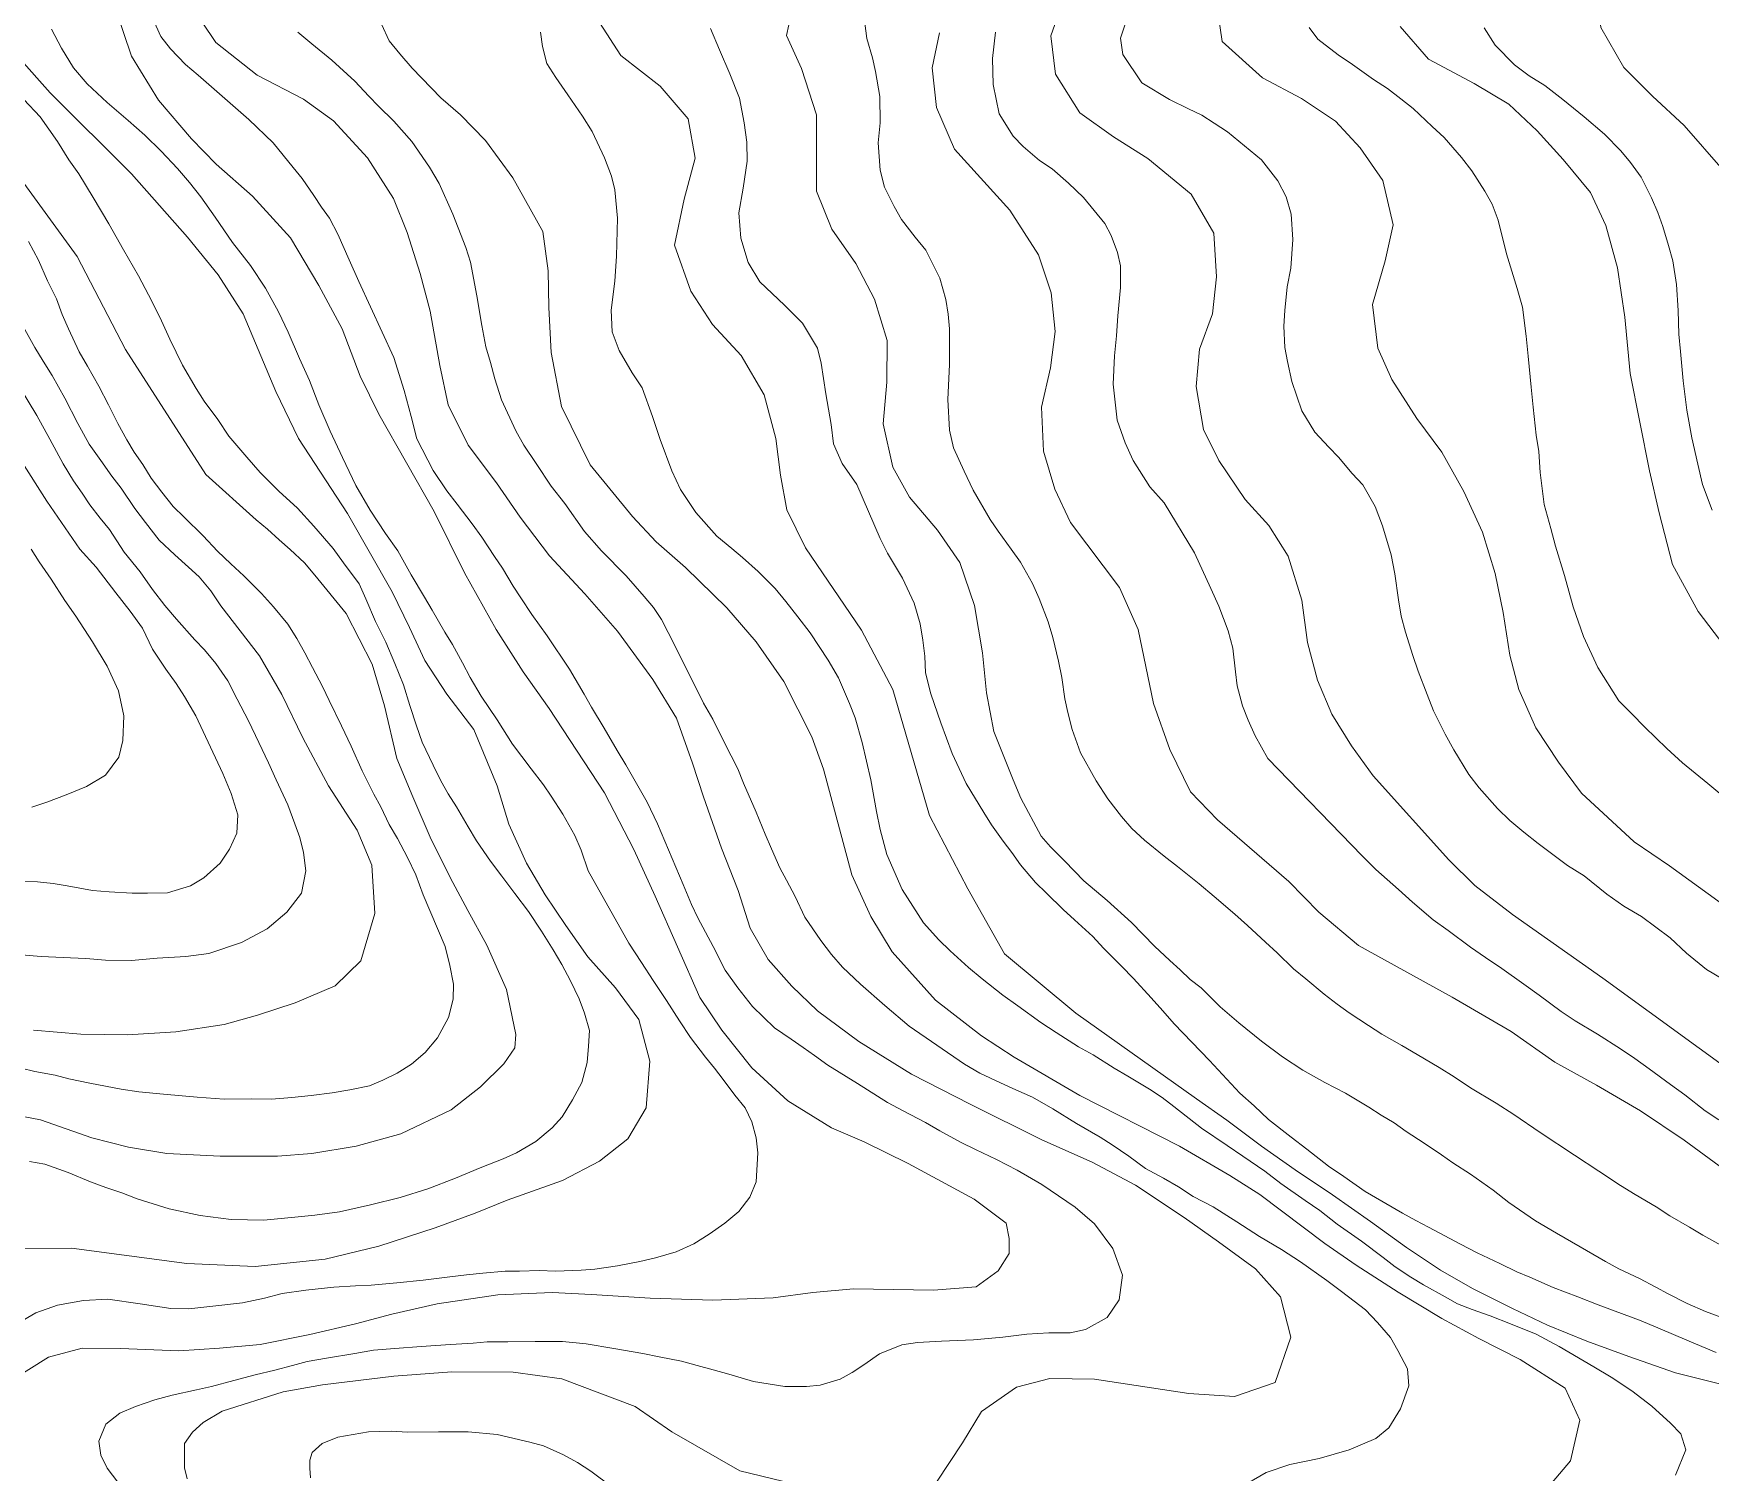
# Model space of a CAD drawing. Header units: metres. Extents: x 548946 to 557077, y 1838800 to 1845419.
# Drawn here: x 552234.7 to 552722, y 1841111.8 to 1841530.1 of the extents above; entities that cross this region are included whole.
import ezdxf

# ---------------------------------------------------------------- set-up
doc = ezdxf.new("R2010")
doc.units = ezdxf.units.M
doc.header["$LTSCALE"] = 28
doc.layers.add('1', color=7, linetype='Continuous', lineweight=13)
doc.layers.add('2', color=7, linetype='Continuous', lineweight=13)

msp = doc.modelspace()

# ---------------------------------------------------------------- linework, layer by layer
at = {"layer": '1'}
for points in [[(552726.79, 1841585.18), (552715.06, 1841575.6), (552703.32, 1841567.04), (552696.89, 1841560.75), (552693.05, 1841555.66), (552689.41, 1841548.78), (552688.67, 1841543.78), (552690.12, 1841531.89), (552696.86, 1841520.21), (552705.17, 1841511.93), (552714.41, 1841503.37), (552725.69, 1841490.38)], [(552456.23, 1841542.04), (552453.47, 1841529.56), (552457.91, 1841519.95), (552462.26, 1841506.45), (552462.25, 1841484.3), (552466.72, 1841473.26), (552473.66, 1841463.28), (552479.09, 1841452.88), (552482.76, 1841440.85), (552482.67, 1841428.79), (552481.56, 1841416.62), (552484.38, 1841404.11), (552489.24, 1841395.33), (552497.43, 1841385.74), (552503.91, 1841376.36), (552508.15, 1841363.88), (552510.45, 1841350.14), (552511.62, 1841338.49), (552513.78, 1841327.2), (552519.35, 1841313.18), (552521.65, 1841307.88), (552527.51, 1841296.76), (552530.24, 1841293.71), (552534.42, 1841289.53), (552539.97, 1841283.82), (552546.69, 1841278.12), (552553.76, 1841271.69), (552560.5, 1841264.82), (552564.94, 1841260.68), (552567.89, 1841257.91), (552570.85, 1841255.14), (552574.04, 1841252.67), (552579.55, 1841247.22), (552584.97, 1841242.54), (552591.51, 1841237.21), (552597.7, 1841232.63), (552603.54, 1841228.79), (552610, 1841225.15), (552616, 1841222.11), (552622.78, 1841217.99), (552626.33, 1841215.69), (552630.15, 1841213.43), (552633.59, 1841210.98), (552638.84, 1841207.59), (552643.84, 1841204.16)], [(552533.77, 1841539), (552530.3, 1841529.42), (552531.66, 1841518.3), (552538.74, 1841507.04), (552548.58, 1841500.1), (552558.48, 1841493.82), (552571.16, 1841483.44), (552577.73, 1841472.13), (552578.49, 1841459.39), (552577.36, 1841448.64), (552573.57, 1841438.37), (552572.58, 1841427.51), (552574.74, 1841415.06), (552579.12, 1841405.96), (552586.85, 1841394.64), (552593.65, 1841387.11), (552599.31, 1841378.15), (552603.31, 1841365.38), (552604.93, 1841353.13), (552607.84, 1841342.18), (552612.04, 1841332.29), (552617.73, 1841323.07), (552624.01, 1841314.32), (552646.02, 1841289.95), (552653.59, 1841282.5), (552664.5, 1841274), (552690.78, 1841255.54), (552732.2, 1841225.43)], [(552578.38, 1841539.68), (552580.09, 1841527.83), (552591.89, 1841517.22), (552603.17, 1841511.22), (552613.1, 1841504.68), (552620.18, 1841496.92), (552626.8, 1841487.42), (552629.79, 1841474.54), (552627.46, 1841464.05), (552623.82, 1841451.34), (552625.35, 1841438.69), (552629.47, 1841429.56), (552636.7, 1841418.19), (552644, 1841408.38), (552650.32, 1841397.03), (552655.77, 1841385.2), (552659.44, 1841373.17), (552661.75, 1841361.77), (552663.76, 1841349.43), (552666.3, 1841339.48), (552671.3, 1841328.25), (552677.84, 1841318.35), (552684.55, 1841309.26), (552699.85, 1841295.15), (552710.08, 1841288.13), (552745.57, 1841262.54)], [(552269.51, 1841534.19), (552271.7, 1841529.24), (552274.5, 1841525.67), (552278.85, 1841521.12), (552282.5, 1841518.05), (552289.55, 1841511.87), (552297.31, 1841505.13), (552304.3, 1841498.3), (552310.15, 1841491.19), (552312.78, 1841487.99), (552316.14, 1841483.05), (552318.39, 1841479.68), (552320.75, 1841476.45), (552323.16, 1841471.78), (552326.44, 1841464.35), (552329.19, 1841458.03), (552339.39, 1841435.92), (552342.42, 1841426.37), (552344.41, 1841418.78), (552346.13, 1841412.33), (552350.8, 1841403.12), (552354.81, 1841397.22), (552357.78, 1841393.28), (552362.15, 1841387.55), (552364.98, 1841383.73), (552368.7, 1841378.05), (552370.95, 1841374.67), (552374.08, 1841369.45), (552376.33, 1841366.07), (552379.55, 1841361.25), (552383.98, 1841355.01), (552390.41, 1841345.36), (552394.72, 1841338.06), (552396.89, 1841334.28), (552400.52, 1841328.2), (552404.33, 1841321.75), (552406.83, 1841317.49), (552410.67, 1841310.79), (552413.01, 1841306.64), (552416.02, 1841300.35), (552420.28, 1841290.3), (552423.45, 1841282.73), (552425.87, 1841276.89), (552427.79, 1841273.08), (552432.22, 1841264.75), (552435.69, 1841257.87), (552439.34, 1841252.7), (552443.68, 1841247.24), (552450.07, 1841241.11), (552454.92, 1841237.8), (552458.36, 1841235.35), (552461.66, 1841233.02), (552465.53, 1841230.24), (552474.17, 1841224.91), (552482.83, 1841219.33), (552487.45, 1841216.91)], [(552283.73, 1841533.44), (552287.72, 1841527.53), (552299.7, 1841518.05), (552313.18, 1841511), (552321.91, 1841504.71), (552331.77, 1841494.02), (552339.31, 1841482.16), (552343.26, 1841472.24), (552347.04, 1841460.36), (552349.94, 1841449.41), (552352.73, 1841433.66), (552355.17, 1841422.14), (552361, 1841410.48), (552369.22, 1841399.48), (552376.16, 1841389.5), (552384.66, 1841378.27), (552394.95, 1841367.23), (552404.45, 1841356.37), (552414.68, 1841342.35), (552421.51, 1841331.07), (552426.2, 1841317.99), (552429.36, 1841308.23), (552434.65, 1841293.28), (552439.51, 1841280.99), (552442.92, 1841270.1), (552448.21, 1841260.98), (552455.03, 1841253.19), (552462.57, 1841245.99), (552474.57, 1841237.09), (552489.86, 1841227.65), (552506.89, 1841218.92), (552527.74, 1841208.54), (552542.32, 1841202), (552554.98, 1841195.38), (552569.11, 1841185.94), (552579.09, 1841178.89), (552589.81, 1841171.01), (552597.06, 1841162.88), (552600.04, 1841151.16), (552595.55, 1841137.97), (552583.69, 1841133.93), (552570.39, 1841134.79), (552542.98, 1841138.99)], [(552727, 1841137.03), (552711.82, 1841140.79), (552698.34, 1841145.51), (552686.06, 1841149.97), (552674.65, 1841154.66), (552664.53, 1841159.49), (552652.87, 1841165.32), (552643.6, 1841170.64), (552633.68, 1841177.18), (552623.25, 1841184.83), (552612.16, 1841192.53), (552601.38, 1841199.76), (552591.54, 1841206.7), (552581.51, 1841214.26), (552572.66, 1841220.4), (552537.64, 1841245.36), (552516.87, 1841262.64), (552506.23, 1841281.45), (552495.08, 1841302.8), (552484.44, 1841339.39), (552475.31, 1841356.67), (552459.01, 1841380.57), (552453.64, 1841391.63), (552451.73, 1841401.78), (552450.43, 1841412.39), (552447.07, 1841425.1), (552440.36, 1841436.53), (552431.97, 1841445.57), (552425.72, 1841455.24), (552421, 1841468.57), (552423.78, 1841481.96), (552427, 1841493.85), (552424.95, 1841505.28), (552416.76, 1841514.86), (552416.76, 1841514.86), (552405.42, 1841523.71), (552399.16, 1841533.37)], [(552728.49, 1841175.93), (552719.78, 1841180.85), (552715.97, 1841183.12), (552710.2, 1841186.45), (552706.21, 1841189.09), (552700.15, 1841192.64), (552695.91, 1841195.25), (552689.63, 1841199.43), (552682.53, 1841204.03), (552672.56, 1841210.62), (552664.84, 1841215.93), (552659.73, 1841219.21), (552652.26, 1841223.63), (552647.54, 1841226.83), (552643.16, 1841229.55), (552636.81, 1841233.33), (552632.3, 1841235.9), (552626.53, 1841239.23), (552622.69, 1841241.76), (552617, 1841245.49), (552613.56, 1841247.93), (552609.8, 1841250.86), (552604.41, 1841255.28), (552600.9, 1841258.24), (552596.15, 1841262.87), (552592.75, 1841265.98), (552587.45, 1841270.8), (552583.77, 1841274.13), (552577.77, 1841279.26), (552573.4, 1841282.9), (552567.14, 1841287.99), (552563.24, 1841291.03), (552557.56, 1841295.68), (552553.88, 1841299.01), (552550.83, 1841302.55), (552546.92, 1841307.68), (552543.53, 1841312.87), (552538.98, 1841321.06), (552536.57, 1841327.81), (552535.3, 1841332.75), (552534.41, 1841336.69), (552533.5, 1841342.97), (552532.52, 1841347.68), (552530.88, 1841354.53), (552529.53, 1841359.07), (552526.98, 1841365.93), (552525, 1841370.26), (552521.48, 1841376.48), (552518.79, 1841380.2), (552515, 1841385.47), (552512.75, 1841388.85), (552507.77, 1841397.37), (552505.11, 1841402.92), (552502.04, 1841409.72), (552500.89, 1841414.8), (552500.42, 1841423.76), (552500.86, 1841433.87), (552500.86, 1841444.32), (552500.46, 1841448.58), (552499.8, 1841452.81), (552498.11, 1841459), (552493.97, 1841467.11), (552490.88, 1841470.9), (552486.97, 1841476.03), (552484.8, 1841479.81), (552482.01, 1841485.47), (552480.74, 1841490.41), (552480.14, 1841498.3), (552480.72, 1841504.12), (552480.67, 1841511.83), (552479.37, 1841519.11), (552478.49, 1841523.05), (552476.87, 1841528.72), (552476.32, 1841533.1)], [(552553.32, 1841536.83), (552550.54, 1841528.78), (552551.26, 1841524.03), (552556.73, 1841515.83), (552564.78, 1841510.96), (552570.35, 1841508.26), (552574.24, 1841506.39), (552577.79, 1841504.09), (552581.63, 1841501.57), (552591.54, 1841493.4), (552596.34, 1841487.34), (552598.75, 1841482.67), (552600.17, 1841477.62), (552600.7, 1841470.24), (552600.04, 1841461.93), (552599.02, 1841456.45), (552598.31, 1841449.57), (552598.09, 1841445.1), (552598.34, 1841438.86), (552599.12, 1841434.77), (552600.37, 1841428.92), (552603.26, 1841420.4), (552607.04, 1841414.21), (552611.11, 1841409.88), (552613.95, 1841406.97), (552617.94, 1841402.24), (552620.96, 1841398.96), (552624.63, 1841392.63), (552626.76, 1841387.01), (552629.25, 1841378.57), (552630.33, 1841373.09), (552631.41, 1841365.52), (552632.13, 1841360.77), (552633.37, 1841356.09), (552635.52, 1841349.31), (552637.13, 1841344.81), (552639.68, 1841337.94), (552641.58, 1841333.21), (552644.91, 1841326.44), (552647.43, 1841321.92), (552651.85, 1841314.77), (552654.83, 1841310.83), (552660.15, 1841304.83), (552663.72, 1841301.36), (552667.8, 1841297.95), (552672, 1841294.68), (552680.5, 1841288.3), (552685.32, 1841285.24), (552691.87, 1841279.92), (552696.87, 1841276.49), (552701.95, 1841273.47), (552710.31, 1841267.2), (552715.03, 1841262.82), (552720.85, 1841258.06), (552725.64, 1841255.26)], [(552445.2, 1841204.71), (552444.66, 1841209.08), (552443.42, 1841213.76), (552441.48, 1841217.83), (552438.53, 1841221.51), (552435.09, 1841226.05), (552432.59, 1841229.39), (552429.97, 1841232.59), (552425.59, 1841238.32), (552422.38, 1841243.14), (552418.63, 1841249.07), (552414.78, 1841254.86), (552411.38, 1841260.06), (552407.67, 1841265.73), (552395.9, 1841286.73), (552393.85, 1841292.75), (552392.01, 1841296.96), (552388.49, 1841303.18), (552385.1, 1841308.38), (552382.85, 1841311.76), (552379.27, 1841316.4), (552373.93, 1841323.57), (552369.4, 1841330.59), (552364.75, 1841337.45), (552361.58, 1841342.94), (552359.35, 1841347.23), (552356.47, 1841352.49), (552354.19, 1841356.12), (552350.52, 1841362.46), (552348.35, 1841366.24), (552344.4, 1841372.8), (552340.53, 1841379.76), (552337.02, 1841384.81), (552332.52, 1841391.56), (552328.36, 1841398.75), (552324.47, 1841406.89), (552320.9, 1841414.54), (552317.59, 1841422.23), (552314.89, 1841429.21), (552312, 1841435.64), (552308.68, 1841443.32), (552305.86, 1841449.24), (552302.13, 1841456.09), (552297.77, 1841462.73), (552292.5, 1841469.39), (552287.53, 1841476.74), (552283.27, 1841482.61), (552280.01, 1841486.77), (552276.49, 1841490.91), (552271.81, 1841495.94), (552267.05, 1841500.57), (552262.21, 1841504.8), (552256.07, 1841510.04), (552250.3, 1841515.46), (552246.31, 1841520.19), (552242.85, 1841525.9), (552239.94, 1841531.42)], [(552399.71, 1841379.7), (552394.83, 1841385.36), (552389.1, 1841393.53), (552385.08, 1841398.52), (552380.73, 1841405.16), (552377.19, 1841410.46), (552374.84, 1841414.61), (552370.71, 1841423.63), (552368.77, 1841429.79), (552367.53, 1841434.47), (552366.18, 1841439.01), (552365.01, 1841445.26), (552363.55, 1841453.83), (552361.67, 1841463.66), (552360.35, 1841467.93), (552358.07, 1841473.66), (552356.52, 1841477.65), (552352.54, 1841486.55), (552349.73, 1841491.3), (552344.61, 1841498.76), (552339.44, 1841504.64), (552334.97, 1841509.05), (552332.12, 1841511.96), (552328.05, 1841516.29), (552321.42, 1841522.38), (552315.6, 1841527.14), (552311.51, 1841530.55)], [(552644, 1841156.57), (552631.24, 1841164.21), (552619.09, 1841172.06), (552609.97, 1841178.43), (552591.03, 1841192.65), (552582.39, 1841198.17), (552567.71, 1841206.64), (552538.74, 1841221.42), (552519.63, 1841232.51), (552510.14, 1841238.71), (552496.8, 1841249.15), (552484.23, 1841263.17), (552478.04, 1841273.49), (552472.55, 1841285.57), (552464.22, 1841316.25), (552460.83, 1841325.72), (552452.7, 1841341.79), (552444.68, 1841353.33), (552436.21, 1841363.14), (552424.15, 1841374.88), (552415.68, 1841382.36), (552408.77, 1841389.75), (552396.49, 1841404.71), (552388.13, 1841421.66), (552385.09, 1841437.38), (552384.4, 1841450.52), (552384.26, 1841461.12), (552382.73, 1841472.61), (552374, 1841488.22), (552366.06, 1841499), (552358.76, 1841506.47), (552353.09, 1841511.43), (552344.7, 1841520.06), (552341.18, 1841524.2), (552338.09, 1841527.99), (552335.79, 1841532.8)], [(552493.67, 1841349.11), (552493.09, 1841353.74), (552492.37, 1841358.48), (552490.57, 1841364.53), (552487.18, 1841371.81), (552482.87, 1841379.11), (552480.78, 1841383.29), (552473.98, 1841399.03), (552469.69, 1841405.16), (552467.15, 1841410.85), (552466.45, 1841416.51), (552464.95, 1841425.34), (552463.57, 1841434.31), (552462.51, 1841438.62), (552458.2, 1841445.92), (552452.98, 1841451.15), (552445.73, 1841457.95), (552442.42, 1841463.55), (552440.23, 1841470.59), (552439.7, 1841477.97), (552440.89, 1841485.17), (552442.13, 1841493.04), (552441.97, 1841498.5), (552441.26, 1841504.16), (552439.85, 1841511.3), (552437.01, 1841518.39), (552434.05, 1841525.34), (552431.44, 1841531.55)], [(552514.27, 1841530.52), (552513.4, 1841522.83), (552513.56, 1841515.28), (552515.28, 1841506.74), (552519.34, 1841500.32), (552522.33, 1841497.3), (552527.03, 1841493.18), (552530.73, 1841490.77), (552535.42, 1841486.65), (552539.86, 1841482.5), (552546.03, 1841474.91), (552547.91, 1841471.36), (552549.69, 1841466.49), (552550.58, 1841462.55), (552550.58, 1841456.28), (552549.77, 1841448.08), (552549.45, 1841442.29), (552548.87, 1841436.47), (552548.47, 1841428.19), (552549.64, 1841417.75), (552551.9, 1841411.11), (552554.24, 1841406.05), (552559.12, 1841398.3), (552563.22, 1841393.71), (552572.09, 1841379.14), (552576.79, 1841368.76), (552579.12, 1841363.69), (552581.85, 1841356.46), (552583.26, 1841351.41), (552583.99, 1841344.57), (552584.5, 1841340.46), (552586.01, 1841334.64), (552587.7, 1841330.54), (552589.71, 1841325.95), (552593.41, 1841319.36), (552620.85, 1841291.04), (552624.74, 1841287.08), (552631.35, 1841281.25), (552635.46, 1841277.58), (552641.46, 1841272.45), (552645.77, 1841269.33), (552652.25, 1841264.52), (552656.67, 1841261.55), (552661.38, 1841258.35), (552667.82, 1841253.79), (552672.28, 1841250.56), (552678.61, 1841245.87), (552682.74, 1841243.12), (552689.24, 1841239.22), (552695.91, 1841234.96), (552700.04, 1841232.21), (552704.21, 1841229.2), (552710.4, 1841224.62), (552714.56, 1841221.61), (552720.49, 1841217), (552724.48, 1841214.36)], [(552631.81, 1841532.15), (552640.11, 1841522.71), (552653.33, 1841515.63), (552663.45, 1841509.63), (552671.7, 1841501.87), (552679.23, 1841493.51), (552687.17, 1841483.9), (552691.6, 1841474.29), (552695.04, 1841461.97), (552697.15, 1841447.7), (552698.71, 1841431.29), (552704.31, 1841403.03), (552707.1, 1841390.78), (552710.96, 1841375.79), (552718.44, 1841362.11), (552718.44, 1841362.11), (552729.05, 1841348.27)], [(552656.24, 1841531.78), (552659.49, 1841526.7), (552665.04, 1841520.99), (552669.35, 1841517.87), (552673.88, 1841515.04), (552679.09, 1841510.99), (552685.34, 1841505.89), (552691.19, 1841500.87), (552695.98, 1841495.99), (552698.75, 1841492.67), (552701.9, 1841488.36), (552704.87, 1841482.33)], [(552231.91, 1841176.89), (552245.75, 1841177.01), (552279.28, 1841172.57), (552299.07, 1841171.66), (552319.42, 1841173.79), (552335.06, 1841177.6), (552351.44, 1841182.92), (552363.01, 1841187.19), (552372.31, 1841190.94), (552388.38, 1841196.74), (552399.15, 1841202.34), (552407.37, 1841208.82), (552412.72, 1841217.84), (552413.8, 1841231.43), (552410.64, 1841243.51), (552403.79, 1841252.73), (552395.8, 1841261.68), (552389.34, 1841270.81), (552383.43, 1841279.74), (552378, 1841288.98), (552372.85, 1841300.32), (552369.41, 1841311.47), (552362.67, 1841327.82), (552354.8, 1841338.08), (552348.4, 1841347.86), (552343.96, 1841357.48), (552338.93, 1841367.8), (552325.91, 1841390.57), (552311.69, 1841412.44), (552305.12, 1841426.09), (552295.63, 1841448.61), (552288.4, 1841459.98), (552279.42, 1841470.9), (552263.13, 1841489.3), (552239.53, 1841512.84), (552230.34, 1841523.22)], [(552316.46, 1841372.7), (552313.4, 1841376.24), (552309.25, 1841380.17), (552306.04, 1841382.9), (552302.65, 1841386), (552299.43, 1841388.74), (552284.75, 1841401.97), (552261.45, 1841438.26), (552247.34, 1841465.33), (552210.53, 1841515.75)], [(552231.92, 1841510.95), (552236.6, 1841505.91), (552241.68, 1841498.71), (552244.96, 1841493.37), (552247.82, 1841489.29), (552252.06, 1841482.5), (552256.55, 1841474.83), (552260.89, 1841467.27), (552265.23, 1841459.72), (552268.13, 1841454.2), (552271.43, 1841447.69), (552274.32, 1841441.26)], [(552704.87, 1841482.33), (552706.71, 1841478.12), (552708.14, 1841473.99), (552709.87, 1841468.46), (552711.08, 1841464.03), (552712.2, 1841457.12), (552712.62, 1841449.6), (552712.83, 1841442.7), (552713.32, 1841437.66), (552714.13, 1841429.14), (552715.19, 1841420.65), (552716.58, 1841412.6), (552718.32, 1841404.98), (552719.72, 1841399.01), (552722.48, 1841391.52)], [(552232.16, 1841444.09), (552235.04, 1841438.83), (552237.5, 1841434.83), (552240.11, 1841430.71), (552243.8, 1841424.12), (552247.6, 1841416.76), (552250.83, 1841410.76), (552254.3, 1841405.97), (552257.48, 1841401.4), (552260.13, 1841397.94), (552264.14, 1841392.04), (552267.26, 1841387.99), (552271.16, 1841382.86), (552275.74, 1841378.6), (552279.72, 1841375.04), (552282.82, 1841372.16), (552286.19, 1841368.14), (552289.09, 1841363.8), (552300.37, 1841349.26), (552306.89, 1841337.94), (552312.94, 1841325.4), (552320.45, 1841311.47), (552328.75, 1841298.53), (552332.99, 1841288.38), (552333.9, 1841274.36), (552329.86, 1841260.57), (552322.38, 1841253.27), (552310.75, 1841248.35), (552299.75, 1841244.79), (552290.08, 1841242.03), (552276.06, 1841239.96), (552262.05, 1841239.05), (552248.43, 1841239.22), (552234.69, 1841240.41)], [(552274.32, 1841441.26), (552278, 1841433.75), (552281.99, 1841426.93), (552284.27, 1841423.29), (552288.21, 1841417.91), (552291.43, 1841413.08), (552296.64, 1841406.94), (552300.59, 1841402.47), (552305.96, 1841397.13), (552311.41, 1841392.19), (552316.12, 1841386.9), (552321.76, 1841380.42), (552324.77, 1841376.22), (552329.32, 1841370.13), (552331.29, 1841365.8), (552334.08, 1841359.23), (552337.05, 1841353.2), (552339.65, 1841346.99), (552342.26, 1841340.78), (552344.06, 1841334.74), (552345.97, 1841328.84), (552347.61, 1841324.08), (552350.79, 1841317.42), (552353.06, 1841312.87), (552355.23, 1841309.09), (552357.65, 1841305.34), (552361, 1841299.49), (552363.46, 1841295.49), (552367.46, 1841289.58), (552370.76, 1841285.16), (552374.52, 1841280.15), (552378.57, 1841274.9), (552382.28, 1841269.23), (552385.71, 1841263.78), (552388.2, 1841259.51), (552390.75, 1841254.74), (552393.23, 1841249.56), (552394.8, 1841245.32), (552396.22, 1841240.27), (552395.99, 1841235.8), (552395.54, 1841231.04), (552394.04, 1841225.23), (552391.28, 1841220.18), (552388.37, 1841215.25), (552385.38, 1841212), (552380.65, 1841208.01), (552375.05, 1841204.7), (552371.21, 1841203.05), (552364.49, 1841200.38), (552357.28, 1841197.39), (552349.31, 1841194.3), (552341.27, 1841191.73), (552332.65, 1841189.61), (552323.63, 1841187.57), (552316.43, 1841186.67), (552310.62, 1841186.08), (552301.58, 1841185.21), (552292.16, 1841185.34), (552283.13, 1841186.56), (552274.14, 1841188.45), (552264.77, 1841191.33), (552260.36, 1841193.13), (552255.73, 1841194.64), (552251.21, 1841196.3), (552244.73, 1841199.02), (552238.03, 1841201.44), (552233.49, 1841202.19)], [(552230.91, 1841426.95), (552235.68, 1841419.06), (552239.41, 1841412.21), (552243.32, 1841404.99), (552246.28, 1841400.13), (552248.82, 1841396.53), (552251.07, 1841393.15), (552254.04, 1841389.21), (552256.8, 1841385.9), (552261.02, 1841379.37), (552265.65, 1841373.68), (552269.3, 1841368.52), (552272.88, 1841363.87), (552276.26, 1841359.85), (552281.58, 1841353.85), (552284.42, 1841350.94), (552287.65, 1841347.03), (552291.16, 1841341.98), (552293.92, 1841336.58), (552297.19, 1841330.32), (552300.19, 1841324.04), (552303.02, 1841318.12), (552305.21, 1841313.17), (552308.6, 1841305.88), (552310.59, 1841300.38), (552312.13, 1841296.4), (552313.19, 1841292.09), (552313.87, 1841286.68), (552312.58, 1841280.25), (552308.3, 1841274.75), (552302.64, 1841269.87), (552295.17, 1841265.93), (552285.65, 1841262.65), (552278.96, 1841261.81), (552270.66, 1841261.3), (552263.17, 1841260.63), (552255.58, 1841260.72), (552249.9, 1841261.19), (552245.43, 1841261.42), (552236.9, 1841261.79), (552231.22, 1841262.26)], [(552231.82, 1841283.63), (552235.89, 1841283.48), (552240.39, 1841283), (552244.52, 1841282.34), (552251.87, 1841281.03), (552256.63, 1841280.58), (552263.33, 1841280.24), (552267.77, 1841280.27), (552273.64, 1841280.35), (552280.31, 1841282.36), (552284.2, 1841284.68), (552288.9, 1841288.92), (552291.65, 1841293.05), (552293.82, 1841297.64), (552294.06, 1841303.02), (552292.12, 1841309.18), (552289.69, 1841315.02), (552286.12, 1841322.67), (552281.85, 1841331.81), (552278.54, 1841337.4), (552276.11, 1841341.15), (552273.1, 1841345.35), (552269.24, 1841351.13), (552266.38, 1841357.31), (552262.77, 1841362.21), (552258.57, 1841367.57), (552252.86, 1841374.97), (552248.15, 1841380.22), (552238.57, 1841394.18), (552223.21, 1841418.13)], [(552234, 1841380.18), (552236.29, 1841376.54), (552239.79, 1841371.49), (552243.83, 1841365.34), (552247.01, 1841360.77), (552251.86, 1841353.28), (552256.14, 1841346.23), (552259.39, 1841339.06), (552260.94, 1841331.81), (552260.67, 1841324.59), (552259.45, 1841319.73), (552255.65, 1841314.56), (552250.06, 1841311.25), (552244.22, 1841308.82), (552238.61, 1841306.68), (552234.22, 1841305.22)], [(552584.88, 1841107.18), (552592.92, 1841111.85), (552599.82, 1841114.14), (552608.36, 1841115.86), (552617.06, 1841118.39), (552624.74, 1841121.7), (552628.54, 1841124.78), (552631.9, 1841130.3), (552634.33, 1841137), (552633.98, 1841141.92), (552631.21, 1841147.33), (552629.04, 1841151.1), (552625.23, 1841155.46), (552621.78, 1841159.08), (552618.45, 1841161.67), (552614.83, 1841164.48), (552610.52, 1841167.6), (552602.92, 1841173.06), (552597.37, 1841176.67), (552591.02, 1841180.45), (552584.35, 1841184.72), (552577.53, 1841189.09), (552571.68, 1841192.02), (552567.4, 1841194.88), (552563.05, 1841197.34), (552557.85, 1841200.22), (552552.97, 1841203.79), (552548.11, 1841207.1), (552544.7, 1841209.29), (552537.8, 1841213.26), (552530.87, 1841217.49), (552524.96, 1841220.94), (552520.12, 1841223.07), (552515.68, 1841225.13), (552509.72, 1841227.92), (552505.21, 1841230.49), (552497.21, 1841236.02), (552489.2, 1841241.55), (552482.05, 1841247.58), (552475.01, 1841253.76), (552469.81, 1841258.73), (552466.61, 1841262.38), (552463.5, 1841266.43), (552458.85, 1841273.3), (552456.02, 1841279.22), (552453.47, 1841283.99), (552451.58, 1841287.55), (552449.19, 1841293.13), (552447.36, 1841297.34), (552444.72, 1841303.8), (552441.06, 1841312.23), (552439.37, 1841316.33), (552435.54, 1841323.95), (552432.07, 1841330.83), (552429.4, 1841335.46), (552421.05, 1841352.19), (552417.22, 1841359.81), (552414.82, 1841363.3), (552412.2, 1841366.5), (552406.88, 1841372.5), (552399.71, 1841379.7)], [(552222.92, 1841216.96), (552236.68, 1841214.34), (552251.64, 1841209.14), (552262.3, 1841206.44), (552273.39, 1841204.56), (552288.89, 1841203.82), (552305.61, 1841203.73), (552315.61, 1841204.59), (552328.47, 1841206.66), (552341.4, 1841210.3), (552356.05, 1841217.24), (552364.63, 1841223.89), (552371.38, 1841230.61), (552374.59, 1841235.3), (552374.89, 1841239.12), (552372.11, 1841252.18), (552366.4, 1841265.15), (552360.88, 1841275.16), (552355.79, 1841284.83), (552349.96, 1841296.48), (552344.9, 1841308.23), (552340.3, 1841319.37), (552336.66, 1841334.64), (552333.1, 1841346.81), (552325.51, 1841361.56), (552316.46, 1841372.7)], [(552723.65, 1841146.72), (552717.72, 1841149.24), (552711.93, 1841151.65), (552706.69, 1841153.87), (552701.45, 1841156.09), (552696.93, 1841157.75), (552689.39, 1841160.6), (552683.49, 1841162.87), (552676.35, 1841165.63), (552669.58, 1841168.58), (552665.72, 1841170.18), (552660.85, 1841172.58), (552654.19, 1841175.67), (552649.43, 1841178.21), (552640.06, 1841183.18), (552636.43, 1841185.08), (552632.5, 1841187.2), (552621.65, 1841193.55), (552615.49, 1841197.88), (552611.07, 1841200.86), (552604.71, 1841205.81), (552600.22, 1841209.3), (552593.57, 1841214.48), (552589.42, 1841218.4), (552585.3, 1841222.07), (552576.41, 1841231.54), (552571.3, 1841236.91), (552566.19, 1841242.28), (552562.84, 1841246.04), (552559.5, 1841249.81), (552554.36, 1841255.44), (552550.9, 1841259.05), (552545.67, 1841264.28), (552542.51, 1841267.67), (552537.2, 1841272.5), (552533.96, 1841275.49), (552529.05, 1841280.23), (552525.92, 1841283.37), (552521.5, 1841288.43), (552518.96, 1841292.04), (552516.45, 1841295.38), (552513.12, 1841300.06), (552510.84, 1841303.7), (552505.74, 1841312.07), (552501.64, 1841320.84), (552498.32, 1841329.7), (552495.42, 1841338.22), (552493.88, 1841344.3), (552493.67, 1841349.11)], [(552487.45, 1841216.91), (552493.88, 1841213.53), (552498.09, 1841211.18), (552504.26, 1841207.77), (552508.44, 1841205.68), (552514.55, 1841202.78), (552520.55, 1841199.74), (552527.74, 1841195.55), (552537.45, 1841188.92), (552543.01, 1841184.13), (552548.35, 1841176.96), (552551.14, 1841169.21), (552550.21, 1841162.03), (552546.67, 1841156.89), (552540.45, 1841153.37), (552535.99, 1841152.42), (552529.72, 1841152.42), (552523.37, 1841152.02), (552516.43, 1841151.15), (552507.9, 1841150.35), (552498.55, 1841149.97), (552491.54, 1841149.61), (552487.05, 1841148.92), (552480.58, 1841146.29), (552476.02, 1841143.11), (552472.64, 1841140.85), (552469.09, 1841138.97), (552463.3, 1841137.21), (552459.29, 1841136.84), (552453.02, 1841136.84), (552443.96, 1841138.32), (552436.77, 1841140.43), (552432.17, 1841141.68), (552427.57, 1841142.94), (552422.97, 1841144.19), (552416.54, 1841145.48), (552411.72, 1841146.44), (552403.31, 1841147.88), (552395.3, 1841149.23), (552388.42, 1841149.94), (552380.46, 1841149.86), (552372.5, 1841149.78), (552366.49, 1841149.81), (552362.49, 1841149.44), (552355.88, 1841149.01), (552347.32, 1841148.46), (552339.69, 1841147.9), (552333.48, 1841147.39), (552328.11, 1841146.46), (552319.8, 1841145.03), (552314.17, 1841144.06), (552310, 1841142.89), (552304.81, 1841141.59), (552299.1, 1841140.22), (552292.91, 1841138.54), (552286.46, 1841136.82), (552282.01, 1841135.87), (552275.01, 1841134.34), (552269.97, 1841132.93), (552264.32, 1841131.05), (552259.74, 1841129.04), (552255.69, 1841125.92), (552253.69, 1841120.97), (552254.21, 1841116.85), (552256.12, 1841113.04), (552259.24, 1841108.99)], [(552230.21, 1841155.27), (552235.32, 1841158.26), (552241.7, 1841160.49), (552249.24, 1841161.82), (552256.25, 1841162.18), (552265.69, 1841160.87), (552274.62, 1841159.51), (552279.86, 1841159.38), (552287.72, 1841160.23), (552295.44, 1841161.19), (552301.81, 1841162.51), (552307, 1841163.81), (552313.8, 1841164.79), (552321.92, 1841165.67), (552328.27, 1841166.07), (552332.82, 1841166.25), (552340.32, 1841166.92), (552347.92, 1841167.74), (552354.87, 1841168.61), (552360.53, 1841169.32), (552365.3, 1841169.78), (552371.77, 1841170.33), (552375.95, 1841170.33), (552381.67, 1841170.52), (552386.4, 1841170.32), (552393.81, 1841170.6), (552397.81, 1841170.97), (552404.36, 1841171.91), (552410.87, 1841173.12), (552415.44, 1841174.21), (552421.48, 1841176.01), (552426.55, 1841178.34), (552431.04, 1841181.12), (552435.6, 1841184.31), (552439.62, 1841187.68), (552442.89, 1841191.88), (552444.69, 1841196.28), (552445.2, 1841204.71)], [(552643.84, 1841204.16), (552647.14, 1841201.83), (552652.25, 1841198.55), (552658.84, 1841193.89), (552663.47, 1841190.28), (552671.19, 1841184.98), (552677.25, 1841181.42), (552684.15, 1841177.45), (552691.48, 1841173.14), (552695.4, 1841171.02), (552701.37, 1841168.23), (552706.13, 1841165.69), (552709.76, 1841163.79), (552715.21, 1841160.95), (552720.6, 1841158.61), (552726.35, 1841156.46)], [(552672.78, 1841105.1), (552681.36, 1841115.25), (552684.07, 1841127.08), (552679.8, 1841136.32), (552666.69, 1841144.71), (552654.75, 1841150.77), (552644, 1841156.57)], [(552458.76, 1841107.75), (552439.99, 1841112.27), (552420.2, 1841123.67), (552409.54, 1841131.03), (552388.18, 1841139.02), (552374.11, 1841140.96), (552356.22, 1841141.04), (552339.39, 1841139.82), (552318.69, 1841137.26), (552307.27, 1841135.26), (552289.56, 1841129.67), (552283.98, 1841126.38), (552280.86, 1841123.59), (552278.57, 1841120.3), (552278.57, 1841117.5), (552278.57, 1841113.22), (552279.39, 1841109.94)], [(552542.98, 1841138.99), (552530.01, 1841139.11), (552520.32, 1841136.61), (552510.22, 1841129.53), (552504.62, 1841120.48), (552497.08, 1841109.03)], [(552315.14, 1841110.26), (552314.97, 1841113.06), (552314.97, 1841115.36), (552315.63, 1841117.67), (552318.58, 1841120.3), (552323.17, 1841122.11), (552332, 1841123.69), (552338.64, 1841123.86), (552343.51, 1841123.56), (552352.38, 1841123.62)], [(552352.38, 1841123.62), (552361, 1841123.65), (552369.46, 1841122.88), (552378.88, 1841120.66), (552382.93, 1841119.6), (552388.75, 1841116.93), (552392.82, 1841114.69), (552396.66, 1841112.17), (552402.71, 1841107.69)]]:
    msp.add_lwpolyline(points, dxfattribs=at)
at = {"layer": '2'}
for points in [[(552258.61, 1841536.98), (552263.21, 1841523.5), (552270.98, 1841510.76), (552280.64, 1841499.53), (552287.81, 1841492.17), (552298.3, 1841482.84), (552309.36, 1841470.73), (552317.63, 1841456.88), (552324.35, 1841444.28), (552329.63, 1841430.49), (552335.01, 1841419.43), (552351.1, 1841391.17), (552359.94, 1841373.37), (552369.16, 1841356.91), (552377, 1841344.57), (552384.54, 1841333.87), (552400.6, 1841309.37), (552409.16, 1841292.96), (552415.33, 1841279.4), (552428.33, 1841249.88), (552434.7, 1841240.36), (552443.43, 1841229.41), (552453.95, 1841219.83), (552466.6, 1841212.04), (552476.12, 1841207.91), (552488.86, 1841201.69), (552508.03, 1841191.25), (552517.35, 1841184.26), (552518.21, 1841179.86)], [(552389.96, 1841512.26), (552386.45, 1841517.31), (552383.85, 1841521.42), (552382.58, 1841526.36), (552382.07, 1841530.48)], [(552739.08, 1841190.32), (552714.4, 1841208.43), (552701.67, 1841216.99), (552688.93, 1841224.38), (552676.79, 1841231.06), (552664.13, 1841240.02), (552646.96, 1841250.03), (552619.78, 1841265.01), (552608.2, 1841274.74), (552599.45, 1841283.61), (552578.8, 1841301.52), (552570.9, 1841309.71), (552564.87, 1841322), (552560.15, 1841335.33), (552555.69, 1841356.85), (552550.31, 1841369.08), (552536.04, 1841387.96), (552531.46, 1841397.69), (552528.16, 1841408.72), (552527.65, 1841421.48), (552530.27, 1841432.92), (552531.55, 1841443.55), (552530.44, 1841454.7), (552526.74, 1841465.81), (552518.44, 1841478.75), (552502.35, 1841496.52), (552497.12, 1841508.64), (552495.84, 1841520.15), (552497.94, 1841530.36)], [(552605.42, 1841531.84), (552607.93, 1841528.5), (552613.86, 1841523.88), (552617.99, 1841521.13), (552624.15, 1841516.8), (552628.13, 1841514.17), (552632.04, 1841511.13), (552635.66, 1841508.31), (552641.14, 1841503.12), (552644.68, 1841499.9), (552649.71, 1841494.13), (552652.68, 1841490.19), (552656.43, 1841484.25), (552658.6, 1841480.48), (552660.35, 1841475.86), (552662.74, 1841466.1), (552665.83, 1841456.03), (552667.42, 1841450.62), (552668.48, 1841442.13), (552669.08, 1841436.32), (552669.94, 1841427.28), (552670.54, 1841421.48), (552671.42, 1841413.36), (552672.14, 1841408.62), (552672.51, 1841402.52), (552673.67, 1841393.26), (552675.6, 1841386.19), (552677.01, 1841381.14), (552679.65, 1841372.58), (552682.09, 1841363.48), (552685.13, 1841354.85), (552689.26, 1841345.83), (552695.43, 1841336.15), (552699.03, 1841332.41), (552702.92, 1841328.46), (552709.3, 1841322.33), (552713.88, 1841318.07), (552721.3, 1841312.07), (552726.54, 1841307.76)], [(552711.91, 1841111.02), (552714.9, 1841118.45), (552713.4, 1841123.1), (552710.41, 1841126.12), (552704.96, 1841131.06), (552699.18, 1841135.56), (552693.19, 1841139.52), (552688.11, 1841142.54), (552678.1, 1841148.48), (552671.38, 1841152.08), (552663.95, 1841155.07), (552658.05, 1841157.34), (552652.73, 1841159.16), (552648.47, 1841160.84), (552644.95, 1841162.89), (552638.63, 1841166.41), (552634.96, 1841168.56), (552630.4, 1841171.65), (552626.92, 1841174.35), (552620.59, 1841179.05), (552613.56, 1841184.05), (552608.5, 1841187.99), (552604.22, 1841190.86), (552597.2, 1841195.86), (552592.57, 1841199.46), (552586.15, 1841203.75), (552581.59, 1841206.84), (552574.16, 1841211.92), (552566.06, 1841218.23), (552562.73, 1841220.82), (552559.03, 1841223.23), (552552.68, 1841227.01), (552548.72, 1841229.39), (552542.63, 1841233.2), (552538.42, 1841235.55), (552531.89, 1841239.7), (552527.47, 1841242.67), (552520.73, 1841247.45), (552516.43, 1841250.57), (552510.35, 1841255.3), (552506.41, 1841258.59), (552501.1, 1841263.42), (552497.82, 1841266.67), (552493.29, 1841271.59), (552487.12, 1841281.27), (552482.71, 1841291.43), (552480.75, 1841298.76), (552479.71, 1841303.99), (552478.04, 1841313.19), (552475.52, 1841323.98), (552473.44, 1841331.16), (552471.87, 1841335.41), (552468.59, 1841342.84), (552465.6, 1841347.95), (552460.42, 1841355.93), (552456.84, 1841360.58), (552453.29, 1841364.97), (552450.2, 1841368.76), (552445.26, 1841373.76), (552440.71, 1841377.77), (552437.64, 1841380.39), (552433.27, 1841384.02), (552427.19, 1841390.84), (552422.69, 1841397.59), (552420.18, 1841403.03), (552416.83, 1841412.15), (552414.56, 1841418.79), (552411.55, 1841427.16), (552408.66, 1841431.51), (552404.85, 1841437.95), (552402.86, 1841443.45), (552402.6, 1841449.69), (552403.63, 1841458.18), (552404.16, 1841465.43), (552404.36, 1841476.43), (552403.59, 1841484.7), (552402.7, 1841488.64), (552400.6, 1841493.99), (552397.03, 1841501.64), (552394.25, 1841506.13), (552389.96, 1841512.26)], [(552321.53, 1841222.19), (552326.64, 1841223.09), (552332.38, 1841224.2), (552336.23, 1841225.85), (552340.41, 1841227.94), (552344.52, 1841230.55), (552348.54, 1841233.92), (552352.06, 1841238.15), (552355.25, 1841244.04), (552356.67, 1841249.44), (552356.78, 1841253.76), (552355.7, 1841259.25), (552354.37, 1841264.7), (552347.92, 1841279.7), (552345.75, 1841285.57), (552343.42, 1841290.63), (552340.51, 1841296.15), (552338.05, 1841300.15), (552335.58, 1841305.33), (552333.55, 1841309), (552330.23, 1841315.77), (552326.98, 1841322.94), (552324.15, 1841328.86), (552320.61, 1841336.25), (552318.67, 1841340.32), (552315.76, 1841345.84), (552313.53, 1841350.13), (552311.18, 1841354.28), (552308.57, 1841358.4), (552304.41, 1841363.49), (552300.92, 1841367.37), (552295.84, 1841372.48), (552292.02, 1841375.92), (552288.16, 1841379.62), (552283.95, 1841384.06), (552278.43, 1841389.51), (552275.3, 1841392.65), (552272.03, 1841396.81), (552268.91, 1841400.87), (552266.45, 1841404.87), (552263.92, 1841408.47), (552261.78, 1841411.99), (552259.22, 1841416.77), (552256.46, 1841422.17), (552253.69, 1841427.58), (552250.35, 1841433.43), (552248, 1841437.58), (552244.82, 1841444.23), (552242.99, 1841448.45), (552241.38, 1841452.95), (552238.76, 1841458.24), (552236.19, 1841464.19), (552233.28, 1841469.71)], [(552231.15, 1841229.33), (552235.06, 1841228.38), (552240.94, 1841227.28), (552244.99, 1841226.22), (552251.02, 1841225.01), (552260.12, 1841223.28), (552265.32, 1841222.49), (552272.46, 1841221.81), (552282.23, 1841220.94), (552290.14, 1841220.36), (552298.1, 1841220.44), (552303.86, 1841220.38), (552309.81, 1841220.86), (552315.35, 1841221.42), (552321.53, 1841222.19)], [(552518.21, 1841179.86), (552518.21, 1841175.46), (552514.99, 1841170.47), (552508.65, 1841165.8), (552496.2, 1841164.81), (552472.97, 1841165.21), (552461.17, 1841164.15), (552449.68, 1841162.62), (552432.14, 1841161.96), (552413.94, 1841162.53), (552396.85, 1841163.61), (552385.39, 1841164.15), (552369.67, 1841163.44), (552351.95, 1841160.83), (552338.82, 1841157.81), (552328.24, 1841155.08), (552314.99, 1841151.93), (552300.54, 1841149.03), (552288.74, 1841147.98), (552276.92, 1841147.18), (552260, 1841147.89), (552248.85, 1841147.95), (552239.04, 1841145.3), (552228.38, 1841138.71)]]:
    msp.add_lwpolyline(points, dxfattribs=at)

doc.saveas('drawing.dxf')
